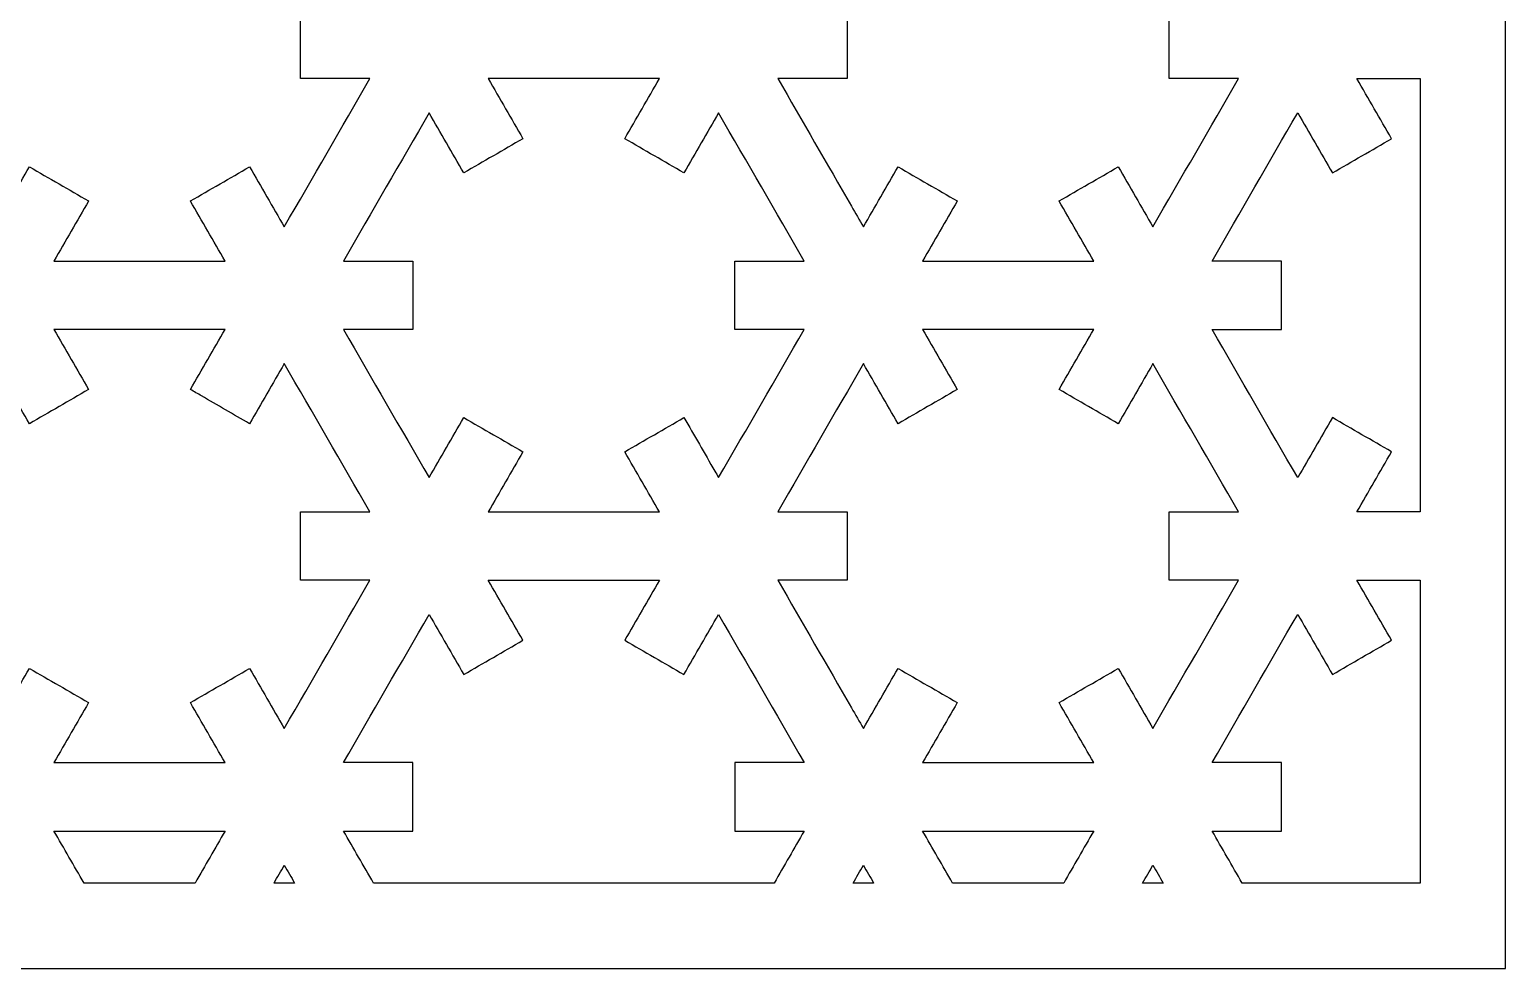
# Model space of a CAD drawing. Header units: centimetres. Extents: x 1.5 to 6.63, y -9 to -1.3.
# Drawn here: x 3.861 to 6.633, y -9 to -7.237 of the extents above; entities that cross this region are included whole.
import ezdxf

# ---------------------------------------------------------------- set-up
doc = ezdxf.new("R2010")
doc.units = ezdxf.units.CM
doc.header["$MEASUREMENT"] = 0
doc.layers.add('layer 1', color=7, linetype='Continuous')

msp = doc.modelspace()

# ---------------------------------------------------------------- linework, layer by layer
at = {"layer": 'layer 1', "color": 250}
msp.add_open_spline([(1.50051, -9.00021), (1.50051, -6.43416), (1.50051, -3.86811), (1.50051, -1.30206), (1.50051, -1.30206), (3.21121, -1.30206), (4.92191, -1.30206), (6.6326, -1.30206), (6.6326, -1.30206), (6.6326, -3.86811), (6.6326, -6.43416), (6.6326, -9.00021), (6.6326, -9.00021), (4.92191, -9.00021), (3.21121, -9.00021), (1.50051, -9.00021)], degree=3, knots=[0, 0, 0, 0, 0.2, 0.2, 0.2, 0.2, 0.4, 0.4, 0.4, 0.4, 0.6, 0.6, 0.6, 0.6, 1, 1, 1, 1], dxfattribs=at)
at = {"layer": 'layer 1', "color": 7}
for points, knots in [([(4.18384, -6.98345), (4.21397, -7.00084), (4.24409, -7.01823), (4.27422, -7.03563), (4.27422, -7.03563), (4.29591, -6.99805), (4.31761, -6.96047), (4.3393, -6.92289), (4.3393, -6.92289), (4.39285, -7.01564), (4.4464, -7.10838), (4.49995, -7.20113), (4.49995, -7.20113), (4.45656, -7.20113), (4.41317, -7.20113), (4.36978, -7.20113), (4.36978, -7.20113), (4.36978, -7.20114), (4.36978, -7.20115), (4.36978, -7.20116), (4.36978, -7.20116), (4.36978, -7.24395), (4.36978, -7.28675), (4.36978, -7.32954), (4.36978, -7.32954), (4.36978, -7.32956), (4.36978, -7.32956), (4.36978, -7.32957), (4.36978, -7.32957), (4.41317, -7.32957), (4.45656, -7.32957), (4.49994, -7.32957), (4.49994, -7.32957), (4.4464, -7.42231), (4.39285, -7.51506), (4.33931, -7.6078), (4.33931, -7.6078), (4.31761, -7.57022), (4.29591, -7.53263), (4.27421, -7.49505), (4.27421, -7.49505), (4.23714, -7.51645), (4.20007, -7.53786), (4.163, -7.55926), (4.163, -7.55926), (4.16301, -7.55927), (4.16301, -7.55927), (4.16302, -7.55928), (4.16302, -7.55928), (4.16301, -7.55928), (4.16301, -7.55928), (4.163, -7.55928), (4.163, -7.55928), (4.1847, -7.59685), (4.20639, -7.63442), (4.22808, -7.67199), (4.22808, -7.67199), (4.12098, -7.67199), (4.01389, -7.67199), (3.90679, -7.67199), (3.90679, -7.67199), (3.92849, -7.63442), (3.95017, -7.59685), (3.97187, -7.55928), (3.97187, -7.55928), (3.97186, -7.55928), (3.97186, -7.55928), (3.97186, -7.55928), (3.97186, -7.55928), (3.97186, -7.55927), (3.97186, -7.55927), (3.97187, -7.55926), (3.97187, -7.55926), (3.9348, -7.53786), (3.89773, -7.51645), (3.86066, -7.49505), (3.86066, -7.49505), (3.83896, -7.53263), (3.81726, -7.57022), (3.79556, -7.6078), (3.79556, -7.6078), (3.78811, -7.59489), (3.78065, -7.58197), (3.77319, -7.56905), (3.77319, -7.56905), (3.7271, -7.48923), (3.68102, -7.4094), (3.63493, -7.32957), (3.63493, -7.32957), (3.67832, -7.32957), (3.7217, -7.32957), (3.76509, -7.32957), (3.76509, -7.32957), (3.76509, -7.32956), (3.76509, -7.32955), (3.76509, -7.32954), (3.76509, -7.32954), (3.76509, -7.28675), (3.76509, -7.24395), (3.76509, -7.20116), (3.76509, -7.20116), (3.76509, -7.20115), (3.76509, -7.20114), (3.76509, -7.20113), (3.76509, -7.20113), (3.7217, -7.20113), (3.67832, -7.20113), (3.63493, -7.20113), (3.63493, -7.20113), (3.68847, -7.10838), (3.74202, -7.01564), (3.79557, -6.92289), (3.79557, -6.92289), (3.81726, -6.96047), (3.83896, -6.99805), (3.86066, -7.03563), (3.86066, -7.03563), (3.86066, -7.03563), (3.86066, -7.03563), (3.86066, -7.03563), (3.86066, -7.03563), (3.89773, -7.01422), (3.9348, -6.99282), (3.97187, -6.97142), (3.97187, -6.97142), (3.95017, -6.93384), (3.92848, -6.89626), (3.90678, -6.85869), (3.90678, -6.85869), (4.01388, -6.85869), (4.12099, -6.85868), (4.22809, -6.85868), (4.22809, -6.85868), (4.20639, -6.89626), (4.1847, -6.93384), (4.163, -6.97142), (4.163, -6.97142), (4.16995, -6.97543), (4.1769, -6.97944), (4.18384, -6.98345)], [0, 0, 0, 0, 0.0277778, 0.0277778, 0.0277778, 0.0277778, 0.0555556, 0.0555556, 0.0555556, 0.0555556, 0.0833333, 0.0833333, 0.0833333, 0.0833333, 0.1111111, 0.1111111, 0.1111111, 0.1111111, 0.1388889, 0.1388889, 0.1388889, 0.1388889, 0.1666667, 0.1666667, 0.1666667, 0.1666667, 0.1944444, 0.1944444, 0.1944444, 0.1944444, 0.2222222, 0.2222222, 0.2222222, 0.2222222, 0.25, 0.25, 0.25, 0.25, 0.2777778, 0.2777778, 0.2777778, 0.2777778, 0.3055556, 0.3055556, 0.3055556, 0.3055556, 0.3333333, 0.3333333, 0.3333333, 0.3333333, 0.3611111, 0.3611111, 0.3611111, 0.3611111, 0.3888889, 0.3888889, 0.3888889, 0.3888889, 0.4166667, 0.4166667, 0.4166667, 0.4166667, 0.4444444, 0.4444444, 0.4444444, 0.4444444, 0.4722222, 0.4722222, 0.4722222, 0.4722222, 0.5, 0.5, 0.5, 0.5, 0.5277778, 0.5277778, 0.5277778, 0.5277778, 0.5555556, 0.5555556, 0.5555556, 0.5555556, 0.5833333, 0.5833333, 0.5833333, 0.5833333, 0.6111111, 0.6111111, 0.6111111, 0.6111111, 0.6388889, 0.6388889, 0.6388889, 0.6388889, 0.6666667, 0.6666667, 0.6666667, 0.6666667, 0.6944444, 0.6944444, 0.6944444, 0.6944444, 0.7222222, 0.7222222, 0.7222222, 0.7222222, 0.75, 0.75, 0.75, 0.75, 0.7777778, 0.7777778, 0.7777778, 0.7777778, 0.8055556, 0.8055556, 0.8055556, 0.8055556, 0.8333333, 0.8333333, 0.8333333, 0.8333333, 0.8611111, 0.8611111, 0.8611111, 0.8611111, 0.8888889, 0.8888889, 0.8888889, 0.8888889, 0.9166667, 0.9166667, 0.9166667, 0.9166667, 0.9444444, 0.9444444, 0.9444444, 0.9444444, 1, 1, 1, 1]), ([(5.79421, -6.97142), (5.83128, -6.99282), (5.86835, -7.01422), (5.90541, -7.03563), (5.90541, -7.03563), (5.90541, -7.03563), (5.90541, -7.03563), (5.90542, -7.03563), (5.90542, -7.03563), (5.90542, -7.03563), (5.90542, -7.03563), (5.90542, -7.03563), (5.90542, -7.03563), (5.92711, -6.99805), (5.94881, -6.96047), (5.9705, -6.92289), (5.9705, -6.92289), (6.02405, -7.01564), (6.0776, -7.10838), (6.13115, -7.20113), (6.13115, -7.20113), (6.08776, -7.20113), (6.04437, -7.20113), (6.00098, -7.20113), (6.00098, -7.20113), (6.00098, -7.20114), (6.00098, -7.20115), (6.00098, -7.20116), (6.00098, -7.20116), (6.00098, -7.24395), (6.00098, -7.28675), (6.00098, -7.32954), (6.00098, -7.32954), (6.00098, -7.32955), (6.00098, -7.32956), (6.00098, -7.32957), (6.00098, -7.32957), (6.04437, -7.32957), (6.08776, -7.32957), (6.13114, -7.32957), (6.13114, -7.32957), (6.0776, -7.42231), (6.02405, -7.51506), (5.97051, -7.6078), (5.97051, -7.6078), (5.94881, -7.57022), (5.92711, -7.53263), (5.90542, -7.49505), (5.90542, -7.49505), (5.86835, -7.51645), (5.83128, -7.53786), (5.79421, -7.55926), (5.79421, -7.55926), (5.79421, -7.55926), (5.79421, -7.55927), (5.79422, -7.55927), (5.79422, -7.55927), (5.79421, -7.55928), (5.79421, -7.55928), (5.7942, -7.55928), (5.7942, -7.55928), (5.8159, -7.59685), (5.83759, -7.63442), (5.85928, -7.67199), (5.85928, -7.67199), (5.75218, -7.67199), (5.64509, -7.67199), (5.53799, -7.67199), (5.53799, -7.67199), (5.55969, -7.63442), (5.58138, -7.59685), (5.60307, -7.55928), (5.60307, -7.55928), (5.60307, -7.55928), (5.60306, -7.55928), (5.60306, -7.55928), (5.60306, -7.55928), (5.60306, -7.55927), (5.60307, -7.55927), (5.60307, -7.55926), (5.60307, -7.55926), (5.566, -7.53786), (5.52893, -7.51645), (5.49186, -7.49505), (5.49186, -7.49505), (5.47016, -7.53263), (5.44846, -7.57022), (5.42677, -7.6078), (5.42677, -7.6078), (5.41931, -7.59489), (5.41185, -7.58197), (5.40439, -7.56905), (5.40439, -7.56905), (5.35831, -7.48923), (5.31222, -7.4094), (5.26613, -7.32957), (5.26613, -7.32957), (5.30952, -7.32957), (5.3529, -7.32957), (5.39629, -7.32957), (5.39629, -7.32957), (5.39629, -7.32956), (5.39629, -7.32955), (5.39629, -7.32954), (5.39629, -7.32954), (5.39629, -7.28675), (5.39629, -7.24395), (5.39629, -7.20116), (5.39629, -7.20116), (5.39629, -7.20115), (5.39629, -7.20114), (5.39629, -7.20113), (5.39629, -7.20113), (5.3529, -7.20113), (5.30952, -7.20113), (5.26613, -7.20113), (5.26613, -7.20113), (5.31968, -7.10838), (5.37322, -7.01564), (5.42677, -6.92289), (5.42677, -6.92289), (5.44847, -6.96047), (5.47016, -6.99805), (5.49186, -7.03563), (5.49186, -7.03563), (5.49186, -7.03563), (5.49186, -7.03563), (5.49186, -7.03563), (5.49186, -7.03563), (5.52893, -7.01422), (5.566, -6.99282), (5.60307, -6.97142), (5.60307, -6.97142), (5.58137, -6.93384), (5.55968, -6.89626), (5.53798, -6.85869), (5.53798, -6.85869), (5.64509, -6.85869), (5.75219, -6.85868), (5.85929, -6.85868), (5.85929, -6.85868), (5.8376, -6.89626), (5.8159, -6.93384), (5.79421, -6.97142)], [0, 0, 0, 0, 0.027027, 0.027027, 0.027027, 0.027027, 0.0540541, 0.0540541, 0.0540541, 0.0540541, 0.0810811, 0.0810811, 0.0810811, 0.0810811, 0.1081081, 0.1081081, 0.1081081, 0.1081081, 0.1351351, 0.1351351, 0.1351351, 0.1351351, 0.1621622, 0.1621622, 0.1621622, 0.1621622, 0.1891892, 0.1891892, 0.1891892, 0.1891892, 0.2162162, 0.2162162, 0.2162162, 0.2162162, 0.2432432, 0.2432432, 0.2432432, 0.2432432, 0.2702703, 0.2702703, 0.2702703, 0.2702703, 0.2972973, 0.2972973, 0.2972973, 0.2972973, 0.3243243, 0.3243243, 0.3243243, 0.3243243, 0.3513514, 0.3513514, 0.3513514, 0.3513514, 0.3783784, 0.3783784, 0.3783784, 0.3783784, 0.4054054, 0.4054054, 0.4054054, 0.4054054, 0.4324324, 0.4324324, 0.4324324, 0.4324324, 0.4594595, 0.4594595, 0.4594595, 0.4594595, 0.4864865, 0.4864865, 0.4864865, 0.4864865, 0.5135135, 0.5135135, 0.5135135, 0.5135135, 0.5405405, 0.5405405, 0.5405405, 0.5405405, 0.5675676, 0.5675676, 0.5675676, 0.5675676, 0.5945946, 0.5945946, 0.5945946, 0.5945946, 0.6216216, 0.6216216, 0.6216216, 0.6216216, 0.6486486, 0.6486486, 0.6486486, 0.6486486, 0.6756757, 0.6756757, 0.6756757, 0.6756757, 0.7027027, 0.7027027, 0.7027027, 0.7027027, 0.7297297, 0.7297297, 0.7297297, 0.7297297, 0.7567568, 0.7567568, 0.7567568, 0.7567568, 0.7837838, 0.7837838, 0.7837838, 0.7837838, 0.8108108, 0.8108108, 0.8108108, 0.8108108, 0.8378378, 0.8378378, 0.8378378, 0.8378378, 0.8648649, 0.8648649, 0.8648649, 0.8648649, 0.8918919, 0.8918919, 0.8918919, 0.8918919, 0.9189189, 0.9189189, 0.9189189, 0.9189189, 0.9459459, 0.9459459, 0.9459459, 0.9459459, 1, 1, 1, 1]), ([(4.61117, -8.07868), (4.55762, -7.98593), (4.50407, -7.89318), (4.45053, -7.80043), (4.45053, -7.80043), (4.49391, -7.80043), (4.5373, -7.80043), (4.58069, -7.80043), (4.58069, -7.80043), (4.58069, -7.80042), (4.58069, -7.80041), (4.58069, -7.80041), (4.58069, -7.80041), (4.58069, -7.75761), (4.58069, -7.71481), (4.58069, -7.67202), (4.58069, -7.67202), (4.58069, -7.67201), (4.58069, -7.672), (4.58069, -7.67199), (4.58069, -7.67199), (4.5373, -7.67199), (4.49392, -7.67199), (4.45053, -7.67199), (4.45053, -7.67199), (4.50407, -7.57925), (4.55762, -7.48651), (4.61116, -7.39376), (4.61116, -7.39376), (4.63286, -7.43135), (4.65456, -7.46893), (4.67626, -7.50651), (4.67626, -7.50651), (4.71333, -7.48511), (4.7504, -7.46371), (4.78747, -7.44231), (4.78747, -7.44231), (4.78746, -7.4423), (4.78746, -7.44229), (4.78746, -7.44229), (4.78746, -7.44229), (4.78746, -7.44228), (4.78746, -7.44228), (4.78747, -7.44228), (4.78747, -7.44228), (4.76578, -7.40471), (4.74409, -7.36714), (4.7224, -7.32957), (4.7224, -7.32957), (4.82949, -7.32957), (4.93659, -7.32957), (5.04368, -7.32957), (5.04368, -7.32957), (5.02199, -7.36714), (5.0003, -7.40471), (4.97861, -7.44228), (4.97861, -7.44228), (4.97861, -7.44228), (4.97861, -7.44229), (4.97862, -7.44229), (4.97862, -7.44229), (4.97861, -7.44229), (4.97861, -7.4423), (4.97861, -7.44231), (4.97861, -7.44231), (5.01568, -7.46371), (5.05275, -7.48511), (5.08982, -7.50651), (5.08982, -7.50651), (5.11151, -7.46893), (5.13321, -7.43135), (5.15491, -7.39376), (5.15491, -7.39376), (5.20846, -7.48651), (5.262, -7.57925), (5.31555, -7.67199), (5.31555, -7.67199), (5.27216, -7.67199), (5.22877, -7.67199), (5.18538, -7.67199), (5.18538, -7.67199), (5.18538, -7.672), (5.18538, -7.67201), (5.18538, -7.67202), (5.18538, -7.67202), (5.18538, -7.71482), (5.18538, -7.75761), (5.18538, -7.80041), (5.18538, -7.80041), (5.18538, -7.80042), (5.18538, -7.80043), (5.18538, -7.80043), (5.18538, -7.80043), (5.22877, -7.80043), (5.27216, -7.80043), (5.31554, -7.80043), (5.31554, -7.80043), (5.262, -7.89318), (5.20845, -7.98593), (5.1549, -8.07868), (5.1549, -8.07868), (5.1525, -8.07452), (5.15011, -8.07037), (5.14771, -8.06621), (5.14771, -8.06621), (5.12841, -8.03279), (5.10911, -7.99936), (5.08982, -7.96594), (5.08982, -7.96594), (5.08982, -7.96594), (5.08982, -7.96594), (5.08982, -7.96594), (5.08982, -7.96594), (5.05275, -7.98734), (5.01568, -8.00874), (4.97861, -8.03015), (4.97861, -8.03015), (5.0003, -8.06772), (5.022, -8.1053), (5.04369, -8.14288), (5.04369, -8.14288), (4.93659, -8.14288), (4.82948, -8.14288), (4.72238, -8.14288), (4.72238, -8.14288), (4.74407, -8.1053), (4.76577, -8.06772), (4.78747, -8.03015), (4.78747, -8.03015), (4.7504, -8.00874), (4.71333, -7.98734), (4.67626, -7.96594), (4.67626, -7.96594), (4.65456, -8.00352), (4.63287, -8.0411), (4.61117, -8.07868)], [0, 0, 0, 0, 0.0285714, 0.0285714, 0.0285714, 0.0285714, 0.0571429, 0.0571429, 0.0571429, 0.0571429, 0.0857143, 0.0857143, 0.0857143, 0.0857143, 0.1142857, 0.1142857, 0.1142857, 0.1142857, 0.1428571, 0.1428571, 0.1428571, 0.1428571, 0.1714286, 0.1714286, 0.1714286, 0.1714286, 0.2, 0.2, 0.2, 0.2, 0.2285714, 0.2285714, 0.2285714, 0.2285714, 0.2571429, 0.2571429, 0.2571429, 0.2571429, 0.2857143, 0.2857143, 0.2857143, 0.2857143, 0.3142857, 0.3142857, 0.3142857, 0.3142857, 0.3428571, 0.3428571, 0.3428571, 0.3428571, 0.3714286, 0.3714286, 0.3714286, 0.3714286, 0.4, 0.4, 0.4, 0.4, 0.4285714, 0.4285714, 0.4285714, 0.4285714, 0.4571429, 0.4571429, 0.4571429, 0.4571429, 0.4857143, 0.4857143, 0.4857143, 0.4857143, 0.5142857, 0.5142857, 0.5142857, 0.5142857, 0.5428571, 0.5428571, 0.5428571, 0.5428571, 0.5714286, 0.5714286, 0.5714286, 0.5714286, 0.6, 0.6, 0.6, 0.6, 0.6285714, 0.6285714, 0.6285714, 0.6285714, 0.6571429, 0.6571429, 0.6571429, 0.6571429, 0.6857143, 0.6857143, 0.6857143, 0.6857143, 0.7142857, 0.7142857, 0.7142857, 0.7142857, 0.7428571, 0.7428571, 0.7428571, 0.7428571, 0.7714286, 0.7714286, 0.7714286, 0.7714286, 0.8, 0.8, 0.8, 0.8, 0.8285714, 0.8285714, 0.8285714, 0.8285714, 0.8571429, 0.8571429, 0.8571429, 0.8571429, 0.8857143, 0.8857143, 0.8857143, 0.8857143, 0.9142857, 0.9142857, 0.9142857, 0.9142857, 0.9428571, 0.9428571, 0.9428571, 0.9428571, 1, 1, 1, 1]), ([(6.47223, -7.32957), (6.43268, -7.32957), (6.39314, -7.32957), (6.3536, -7.32957), (6.3536, -7.32957), (6.37529, -7.36714), (6.39698, -7.40471), (6.41867, -7.44228), (6.41867, -7.44228), (6.41867, -7.44228), (6.41866, -7.44229), (6.41866, -7.44229), (6.41866, -7.44229), (6.41866, -7.44229), (6.41866, -7.4423), (6.41867, -7.44231), (6.41867, -7.44231), (6.3816, -7.46371), (6.34453, -7.48511), (6.30746, -7.50651), (6.30746, -7.50651), (6.28576, -7.46893), (6.26406, -7.43135), (6.24236, -7.39377), (6.24236, -7.39377), (6.18882, -7.48651), (6.13527, -7.57925), (6.08173, -7.67199), (6.08173, -7.67199), (6.12512, -7.67199), (6.16851, -7.67199), (6.21189, -7.67199), (6.21189, -7.67199), (6.21189, -7.672), (6.21189, -7.67201), (6.21189, -7.67202), (6.21189, -7.67202), (6.21189, -7.71481), (6.21189, -7.75761), (6.21189, -7.80041), (6.21189, -7.80041), (6.21189, -7.80041), (6.21189, -7.80042), (6.21189, -7.80043), (6.21189, -7.80043), (6.16851, -7.80043), (6.12512, -7.80043), (6.08173, -7.80043), (6.08173, -7.80043), (6.13528, -7.89318), (6.18883, -7.98593), (6.24237, -8.07867), (6.24237, -8.07867), (6.26407, -8.04109), (6.28576, -8.00352), (6.30746, -7.96594), (6.30746, -7.96594), (6.30746, -7.96594), (6.30746, -7.96594), (6.30746, -7.96594), (6.30746, -7.96594), (6.34453, -7.98734), (6.3816, -8.00874), (6.41866, -8.03015), (6.41866, -8.03015), (6.41867, -8.03015), (6.41867, -8.03015), (6.41867, -8.03015), (6.41867, -8.03015), (6.39697, -8.06772), (6.37528, -8.1053), (6.35358, -8.14288), (6.35358, -8.14288), (6.39313, -8.14288), (6.43268, -8.14288), (6.47223, -8.14288), (6.47223, -8.14288), (6.47223, -7.87178), (6.47223, -7.60068), (6.47223, -7.32957)], [0, 0, 0, 0, 0.047619, 0.047619, 0.047619, 0.047619, 0.0952381, 0.0952381, 0.0952381, 0.0952381, 0.1428571, 0.1428571, 0.1428571, 0.1428571, 0.1904762, 0.1904762, 0.1904762, 0.1904762, 0.2380952, 0.2380952, 0.2380952, 0.2380952, 0.2857143, 0.2857143, 0.2857143, 0.2857143, 0.3333333, 0.3333333, 0.3333333, 0.3333333, 0.3809524, 0.3809524, 0.3809524, 0.3809524, 0.4285714, 0.4285714, 0.4285714, 0.4285714, 0.4761905, 0.4761905, 0.4761905, 0.4761905, 0.5238095, 0.5238095, 0.5238095, 0.5238095, 0.5714286, 0.5714286, 0.5714286, 0.5714286, 0.6190476, 0.6190476, 0.6190476, 0.6190476, 0.6666667, 0.6666667, 0.6666667, 0.6666667, 0.7142857, 0.7142857, 0.7142857, 0.7142857, 0.7619048, 0.7619048, 0.7619048, 0.7619048, 0.8095238, 0.8095238, 0.8095238, 0.8095238, 0.8571429, 0.8571429, 0.8571429, 0.8571429, 0.9047619, 0.9047619, 0.9047619, 0.9047619, 1, 1, 1, 1]), ([(4.18384, -7.9252), (4.21397, -7.94259), (4.24409, -7.95998), (4.27422, -7.97738), (4.27422, -7.97738), (4.29591, -7.9398), (4.31761, -7.90222), (4.3393, -7.86464), (4.3393, -7.86464), (4.39285, -7.95739), (4.4464, -8.05014), (4.49995, -8.14288), (4.49995, -8.14288), (4.45656, -8.14288), (4.41317, -8.14288), (4.36978, -8.14288), (4.36978, -8.14288), (4.36978, -8.14289), (4.36978, -8.1429), (4.36978, -8.14291), (4.36978, -8.14291), (4.36978, -8.18571), (4.36978, -8.2285), (4.36978, -8.2713), (4.36978, -8.2713), (4.36978, -8.27131), (4.36978, -8.27131), (4.36978, -8.27132), (4.36978, -8.27132), (4.41317, -8.27132), (4.45656, -8.27132), (4.49994, -8.27132), (4.49994, -8.27132), (4.4464, -8.36406), (4.39285, -8.45681), (4.33931, -8.54955), (4.33931, -8.54955), (4.31761, -8.51197), (4.29591, -8.47438), (4.27421, -8.4368), (4.27421, -8.4368), (4.23714, -8.4582), (4.20007, -8.47961), (4.163, -8.50101), (4.163, -8.50101), (4.16301, -8.50101), (4.16301, -8.50102), (4.16302, -8.50103), (4.16302, -8.50103), (4.16301, -8.50103), (4.16301, -8.50103), (4.163, -8.50103), (4.163, -8.50103), (4.1847, -8.5386), (4.20639, -8.57617), (4.22808, -8.61375), (4.22808, -8.61375), (4.12098, -8.61375), (4.01389, -8.61375), (3.90679, -8.61375), (3.90679, -8.61375), (3.92849, -8.57617), (3.95017, -8.5386), (3.97187, -8.50103), (3.97187, -8.50103), (3.97186, -8.50103), (3.97186, -8.50103), (3.97186, -8.50103), (3.97186, -8.50103), (3.97186, -8.50102), (3.97186, -8.50101), (3.97187, -8.50101), (3.97187, -8.50101), (3.9348, -8.47961), (3.89773, -8.4582), (3.86066, -8.4368), (3.86066, -8.4368), (3.83896, -8.47439), (3.81726, -8.51197), (3.79556, -8.54955), (3.79556, -8.54955), (3.78811, -8.53664), (3.78065, -8.52372), (3.77319, -8.51081), (3.77319, -8.51081), (3.7271, -8.43098), (3.68102, -8.35115), (3.63493, -8.27132), (3.63493, -8.27132), (3.67832, -8.27132), (3.7217, -8.27132), (3.76509, -8.27132), (3.76509, -8.27132), (3.76509, -8.27131), (3.76509, -8.2713), (3.76509, -8.27129), (3.76509, -8.27129), (3.76509, -8.2285), (3.76509, -8.1857), (3.76509, -8.14291), (3.76509, -8.14291), (3.76509, -8.1429), (3.76509, -8.14289), (3.76509, -8.14288), (3.76509, -8.14288), (3.7217, -8.14288), (3.67832, -8.14288), (3.63493, -8.14288), (3.63493, -8.14288), (3.68847, -8.05014), (3.74202, -7.95739), (3.79557, -7.86464), (3.79557, -7.86464), (3.81726, -7.90222), (3.83896, -7.9398), (3.86066, -7.97737), (3.86066, -7.97737), (3.86066, -7.97737), (3.86066, -7.97737), (3.86066, -7.97737), (3.86066, -7.97737), (3.89773, -7.95597), (3.9348, -7.93457), (3.97187, -7.91317), (3.97187, -7.91317), (3.95017, -7.87559), (3.92848, -7.83801), (3.90678, -7.80043), (3.90678, -7.80043), (4.01388, -7.80043), (4.12099, -7.80043), (4.22809, -7.80043), (4.22809, -7.80043), (4.20639, -7.83801), (4.1847, -7.87559), (4.163, -7.91317), (4.163, -7.91317), (4.16995, -7.91718), (4.1769, -7.92119), (4.18384, -7.9252)], [0, 0, 0, 0, 0.0277778, 0.0277778, 0.0277778, 0.0277778, 0.0555556, 0.0555556, 0.0555556, 0.0555556, 0.0833333, 0.0833333, 0.0833333, 0.0833333, 0.1111111, 0.1111111, 0.1111111, 0.1111111, 0.1388889, 0.1388889, 0.1388889, 0.1388889, 0.1666667, 0.1666667, 0.1666667, 0.1666667, 0.1944444, 0.1944444, 0.1944444, 0.1944444, 0.2222222, 0.2222222, 0.2222222, 0.2222222, 0.25, 0.25, 0.25, 0.25, 0.2777778, 0.2777778, 0.2777778, 0.2777778, 0.3055556, 0.3055556, 0.3055556, 0.3055556, 0.3333333, 0.3333333, 0.3333333, 0.3333333, 0.3611111, 0.3611111, 0.3611111, 0.3611111, 0.3888889, 0.3888889, 0.3888889, 0.3888889, 0.4166667, 0.4166667, 0.4166667, 0.4166667, 0.4444444, 0.4444444, 0.4444444, 0.4444444, 0.4722222, 0.4722222, 0.4722222, 0.4722222, 0.5, 0.5, 0.5, 0.5, 0.5277778, 0.5277778, 0.5277778, 0.5277778, 0.5555556, 0.5555556, 0.5555556, 0.5555556, 0.5833333, 0.5833333, 0.5833333, 0.5833333, 0.6111111, 0.6111111, 0.6111111, 0.6111111, 0.6388889, 0.6388889, 0.6388889, 0.6388889, 0.6666667, 0.6666667, 0.6666667, 0.6666667, 0.6944444, 0.6944444, 0.6944444, 0.6944444, 0.7222222, 0.7222222, 0.7222222, 0.7222222, 0.75, 0.75, 0.75, 0.75, 0.7777778, 0.7777778, 0.7777778, 0.7777778, 0.8055556, 0.8055556, 0.8055556, 0.8055556, 0.8333333, 0.8333333, 0.8333333, 0.8333333, 0.8611111, 0.8611111, 0.8611111, 0.8611111, 0.8888889, 0.8888889, 0.8888889, 0.8888889, 0.9166667, 0.9166667, 0.9166667, 0.9166667, 0.9444444, 0.9444444, 0.9444444, 0.9444444, 1, 1, 1, 1]), ([(5.79421, -7.91317), (5.83128, -7.93457), (5.86835, -7.95597), (5.90541, -7.97738), (5.90541, -7.97738), (5.90541, -7.97737), (5.90541, -7.97737), (5.90542, -7.97737), (5.90542, -7.97737), (5.90542, -7.97737), (5.90542, -7.97737), (5.90542, -7.97737), (5.90542, -7.97737), (5.92711, -7.9398), (5.94881, -7.90222), (5.9705, -7.86464), (5.9705, -7.86464), (6.02405, -7.95739), (6.0776, -8.05014), (6.13115, -8.14288), (6.13115, -8.14288), (6.08776, -8.14288), (6.04437, -8.14288), (6.00098, -8.14288), (6.00098, -8.14288), (6.00098, -8.14289), (6.00098, -8.1429), (6.00098, -8.14291), (6.00098, -8.14291), (6.00098, -8.1857), (6.00098, -8.2285), (6.00098, -8.2713), (6.00098, -8.2713), (6.00098, -8.2713), (6.00098, -8.27131), (6.00098, -8.27132), (6.00098, -8.27132), (6.04437, -8.27132), (6.08776, -8.27132), (6.13114, -8.27132), (6.13114, -8.27132), (6.0776, -8.36406), (6.02405, -8.4568), (5.97051, -8.54955), (5.97051, -8.54955), (5.94881, -8.51196), (5.92711, -8.47438), (5.90542, -8.4368), (5.90542, -8.4368), (5.86835, -8.4582), (5.83128, -8.47961), (5.79421, -8.50101), (5.79421, -8.50101), (5.79421, -8.50101), (5.79421, -8.50102), (5.79422, -8.50102), (5.79422, -8.50102), (5.79421, -8.50103), (5.79421, -8.50103), (5.7942, -8.50103), (5.7942, -8.50103), (5.8159, -8.5386), (5.83759, -8.57617), (5.85928, -8.61375), (5.85928, -8.61375), (5.75218, -8.61375), (5.64509, -8.61375), (5.53799, -8.61375), (5.53799, -8.61375), (5.55969, -8.57617), (5.58138, -8.5386), (5.60307, -8.50103), (5.60307, -8.50103), (5.60307, -8.50103), (5.60306, -8.50103), (5.60306, -8.50103), (5.60306, -8.50103), (5.60306, -8.50102), (5.60307, -8.50101), (5.60307, -8.50101), (5.60307, -8.50101), (5.566, -8.47961), (5.52893, -8.4582), (5.49186, -8.4368), (5.49186, -8.4368), (5.47016, -8.47439), (5.44846, -8.51197), (5.42677, -8.54955), (5.42677, -8.54955), (5.41931, -8.53664), (5.41185, -8.52372), (5.40439, -8.51081), (5.40439, -8.51081), (5.35831, -8.43098), (5.31222, -8.35115), (5.26613, -8.27132), (5.26613, -8.27132), (5.30952, -8.27132), (5.3529, -8.27132), (5.39629, -8.27132), (5.39629, -8.27132), (5.39629, -8.27131), (5.39629, -8.2713), (5.39629, -8.27129), (5.39629, -8.27129), (5.39629, -8.2285), (5.39629, -8.1857), (5.39629, -8.14291), (5.39629, -8.14291), (5.39629, -8.1429), (5.39629, -8.14289), (5.39629, -8.14288), (5.39629, -8.14288), (5.3529, -8.14288), (5.30952, -8.14288), (5.26613, -8.14288), (5.26613, -8.14288), (5.31968, -8.05014), (5.37322, -7.95739), (5.42677, -7.86464), (5.42677, -7.86464), (5.44847, -7.90222), (5.47016, -7.9398), (5.49186, -7.97737), (5.49186, -7.97737), (5.49186, -7.97737), (5.49186, -7.97737), (5.49186, -7.97737), (5.49186, -7.97737), (5.52893, -7.95597), (5.566, -7.93457), (5.60307, -7.91317), (5.60307, -7.91317), (5.58137, -7.87559), (5.55968, -7.83801), (5.53798, -7.80043), (5.53798, -7.80043), (5.64509, -7.80043), (5.75219, -7.80043), (5.85929, -7.80043), (5.85929, -7.80043), (5.8376, -7.83801), (5.8159, -7.87559), (5.79421, -7.91317)], [0, 0, 0, 0, 0.027027, 0.027027, 0.027027, 0.027027, 0.0540541, 0.0540541, 0.0540541, 0.0540541, 0.0810811, 0.0810811, 0.0810811, 0.0810811, 0.1081081, 0.1081081, 0.1081081, 0.1081081, 0.1351351, 0.1351351, 0.1351351, 0.1351351, 0.1621622, 0.1621622, 0.1621622, 0.1621622, 0.1891892, 0.1891892, 0.1891892, 0.1891892, 0.2162162, 0.2162162, 0.2162162, 0.2162162, 0.2432432, 0.2432432, 0.2432432, 0.2432432, 0.2702703, 0.2702703, 0.2702703, 0.2702703, 0.2972973, 0.2972973, 0.2972973, 0.2972973, 0.3243243, 0.3243243, 0.3243243, 0.3243243, 0.3513514, 0.3513514, 0.3513514, 0.3513514, 0.3783784, 0.3783784, 0.3783784, 0.3783784, 0.4054054, 0.4054054, 0.4054054, 0.4054054, 0.4324324, 0.4324324, 0.4324324, 0.4324324, 0.4594595, 0.4594595, 0.4594595, 0.4594595, 0.4864865, 0.4864865, 0.4864865, 0.4864865, 0.5135135, 0.5135135, 0.5135135, 0.5135135, 0.5405405, 0.5405405, 0.5405405, 0.5405405, 0.5675676, 0.5675676, 0.5675676, 0.5675676, 0.5945946, 0.5945946, 0.5945946, 0.5945946, 0.6216216, 0.6216216, 0.6216216, 0.6216216, 0.6486486, 0.6486486, 0.6486486, 0.6486486, 0.6756757, 0.6756757, 0.6756757, 0.6756757, 0.7027027, 0.7027027, 0.7027027, 0.7027027, 0.7297297, 0.7297297, 0.7297297, 0.7297297, 0.7567568, 0.7567568, 0.7567568, 0.7567568, 0.7837838, 0.7837838, 0.7837838, 0.7837838, 0.8108108, 0.8108108, 0.8108108, 0.8108108, 0.8378378, 0.8378378, 0.8378378, 0.8378378, 0.8648649, 0.8648649, 0.8648649, 0.8648649, 0.8918919, 0.8918919, 0.8918919, 0.8918919, 0.9189189, 0.9189189, 0.9189189, 0.9189189, 0.9459459, 0.9459459, 0.9459459, 0.9459459, 1, 1, 1, 1]), ([(5.25917, -8.83983), (5.27796, -8.80728), (5.29675, -8.77473), (5.31554, -8.74218), (5.31554, -8.74218), (5.27216, -8.74218), (5.22877, -8.74218), (5.18538, -8.74218), (5.18538, -8.74218), (5.18538, -8.74218), (5.18538, -8.74217), (5.18538, -8.74216), (5.18538, -8.74216), (5.18538, -8.69936), (5.18538, -8.65657), (5.18538, -8.61377), (5.18538, -8.61377), (5.18538, -8.61376), (5.18538, -8.61375), (5.18538, -8.61375), (5.18538, -8.61375), (5.22877, -8.61375), (5.27216, -8.61375), (5.31555, -8.61375), (5.31555, -8.61375), (5.262, -8.521), (5.20846, -8.42826), (5.15491, -8.33552), (5.15491, -8.33552), (5.13321, -8.3731), (5.11151, -8.41068), (5.08982, -8.44826), (5.08982, -8.44826), (5.05275, -8.42686), (5.01568, -8.40546), (4.97861, -8.38406), (4.97861, -8.38406), (4.97861, -8.38405), (4.97861, -8.38405), (4.97862, -8.38404), (4.97862, -8.38404), (4.97861, -8.38403), (4.97861, -8.38403), (4.97861, -8.38403), (4.97861, -8.38403), (5.0003, -8.34646), (5.02199, -8.30889), (5.04368, -8.27132), (5.04368, -8.27132), (4.93659, -8.27132), (4.82949, -8.27132), (4.7224, -8.27132), (4.7224, -8.27132), (4.74409, -8.30889), (4.76578, -8.34646), (4.78747, -8.38403), (4.78747, -8.38403), (4.78746, -8.38403), (4.78746, -8.38403), (4.78746, -8.38404), (4.78746, -8.38404), (4.78746, -8.38404), (4.78746, -8.38405), (4.78747, -8.38406), (4.78747, -8.38406), (4.7504, -8.40546), (4.71333, -8.42686), (4.67626, -8.44826), (4.67626, -8.44826), (4.65456, -8.41068), (4.63286, -8.3731), (4.61116, -8.33552), (4.61116, -8.33552), (4.55762, -8.42826), (4.50407, -8.521), (4.45053, -8.61375), (4.45053, -8.61375), (4.49392, -8.61375), (4.5373, -8.61375), (4.58069, -8.61375), (4.58069, -8.61375), (4.58069, -8.61375), (4.58069, -8.61376), (4.58069, -8.61377), (4.58069, -8.61377), (4.58069, -8.65657), (4.58069, -8.69936), (4.58069, -8.74216), (4.58069, -8.74216), (4.58069, -8.74217), (4.58069, -8.74217), (4.58069, -8.74218), (4.58069, -8.74218), (4.5373, -8.74218), (4.49391, -8.74218), (4.45053, -8.74218), (4.45053, -8.74218), (4.46932, -8.77473), (4.48811, -8.80728), (4.5069, -8.83983), (4.5069, -8.83983), (4.75766, -8.83983), (5.00841, -8.83983), (5.25917, -8.83983)], [0, 0, 0, 0, 0.037037, 0.037037, 0.037037, 0.037037, 0.0740741, 0.0740741, 0.0740741, 0.0740741, 0.1111111, 0.1111111, 0.1111111, 0.1111111, 0.1481481, 0.1481481, 0.1481481, 0.1481481, 0.1851852, 0.1851852, 0.1851852, 0.1851852, 0.2222222, 0.2222222, 0.2222222, 0.2222222, 0.2592593, 0.2592593, 0.2592593, 0.2592593, 0.2962963, 0.2962963, 0.2962963, 0.2962963, 0.3333333, 0.3333333, 0.3333333, 0.3333333, 0.3703704, 0.3703704, 0.3703704, 0.3703704, 0.4074074, 0.4074074, 0.4074074, 0.4074074, 0.4444444, 0.4444444, 0.4444444, 0.4444444, 0.4814815, 0.4814815, 0.4814815, 0.4814815, 0.5185185, 0.5185185, 0.5185185, 0.5185185, 0.5555556, 0.5555556, 0.5555556, 0.5555556, 0.5925926, 0.5925926, 0.5925926, 0.5925926, 0.6296296, 0.6296296, 0.6296296, 0.6296296, 0.6666667, 0.6666667, 0.6666667, 0.6666667, 0.7037037, 0.7037037, 0.7037037, 0.7037037, 0.7407407, 0.7407407, 0.7407407, 0.7407407, 0.7777778, 0.7777778, 0.7777778, 0.7777778, 0.8148148, 0.8148148, 0.8148148, 0.8148148, 0.8518519, 0.8518519, 0.8518519, 0.8518519, 0.8888889, 0.8888889, 0.8888889, 0.8888889, 0.9259259, 0.9259259, 0.9259259, 0.9259259, 1, 1, 1, 1]), ([(6.47223, -8.27132), (6.43268, -8.27132), (6.39314, -8.27132), (6.3536, -8.27132), (6.3536, -8.27132), (6.37529, -8.30889), (6.39698, -8.34646), (6.41867, -8.38403), (6.41867, -8.38403), (6.41867, -8.38403), (6.41866, -8.38403), (6.41866, -8.38404), (6.41866, -8.38404), (6.41866, -8.38404), (6.41866, -8.38405), (6.41867, -8.38406), (6.41867, -8.38406), (6.3816, -8.40546), (6.34453, -8.42686), (6.30746, -8.44826), (6.30746, -8.44826), (6.28576, -8.41068), (6.26406, -8.3731), (6.24236, -8.33552), (6.24236, -8.33552), (6.18882, -8.42826), (6.13527, -8.521), (6.08173, -8.61375), (6.08173, -8.61375), (6.12512, -8.61375), (6.16851, -8.61375), (6.21189, -8.61375), (6.21189, -8.61375), (6.21189, -8.61375), (6.21189, -8.61376), (6.21189, -8.61377), (6.21189, -8.61377), (6.21189, -8.65657), (6.21189, -8.69936), (6.21189, -8.74216), (6.21189, -8.74216), (6.21189, -8.74217), (6.21189, -8.74217), (6.21189, -8.74218), (6.21189, -8.74218), (6.16851, -8.74218), (6.12512, -8.74218), (6.08173, -8.74218), (6.08173, -8.74218), (6.10052, -8.77473), (6.11931, -8.80728), (6.13811, -8.83983), (6.13811, -8.83983), (6.24948, -8.83983), (6.36085, -8.83983), (6.47223, -8.83983), (6.47223, -8.83983), (6.47223, -8.65033), (6.47223, -8.46083), (6.47223, -8.27132)], [0, 0, 0, 0, 0.0625, 0.0625, 0.0625, 0.0625, 0.125, 0.125, 0.125, 0.125, 0.1875, 0.1875, 0.1875, 0.1875, 0.25, 0.25, 0.25, 0.25, 0.3125, 0.3125, 0.3125, 0.3125, 0.375, 0.375, 0.375, 0.375, 0.4375, 0.4375, 0.4375, 0.4375, 0.5, 0.5, 0.5, 0.5, 0.5625, 0.5625, 0.5625, 0.5625, 0.625, 0.625, 0.625, 0.625, 0.6875, 0.6875, 0.6875, 0.6875, 0.75, 0.75, 0.75, 0.75, 0.8125, 0.8125, 0.8125, 0.8125, 0.875, 0.875, 0.875, 0.875, 1, 1, 1, 1]), ([(4.17172, -8.83983), (4.19051, -8.80728), (4.2093, -8.77473), (4.22809, -8.74218), (4.22809, -8.74218), (4.12099, -8.74218), (4.01388, -8.74218), (3.90678, -8.74218), (3.90678, -8.74218), (3.92557, -8.77473), (3.94436, -8.80728), (3.96316, -8.83983), (3.96316, -8.83983), (4.03268, -8.83983), (4.10219, -8.83983), (4.17172, -8.83983)], [0, 0, 0, 0, 0.2, 0.2, 0.2, 0.2, 0.4, 0.4, 0.4, 0.4, 0.6, 0.6, 0.6, 0.6, 1, 1, 1, 1]), ([(5.80292, -8.83983), (5.82171, -8.80728), (5.8405, -8.77473), (5.85929, -8.74218), (5.85929, -8.74218), (5.75219, -8.74218), (5.64509, -8.74218), (5.53798, -8.74218), (5.53798, -8.74218), (5.55678, -8.77473), (5.57557, -8.80728), (5.59436, -8.83983), (5.59436, -8.83983), (5.66388, -8.83983), (5.7334, -8.83983), (5.80292, -8.83983)], [0, 0, 0, 0, 0.2, 0.2, 0.2, 0.2, 0.4, 0.4, 0.4, 0.4, 0.6, 0.6, 0.6, 0.6, 1, 1, 1, 1]), ([(4.35861, -8.83983), (4.35218, -8.82868), (4.34574, -8.81754), (4.3393, -8.80639), (4.3393, -8.80639), (4.33287, -8.81754), (4.32643, -8.82868), (4.32, -8.83983), (4.32, -8.83983), (4.33287, -8.83983), (4.34574, -8.83983), (4.35861, -8.83983)], [0, 0, 0, 0, 0.25, 0.25, 0.25, 0.25, 0.5, 0.5, 0.5, 0.5, 1, 1, 1, 1]), ([(5.44608, -8.83983), (5.43964, -8.82868), (5.43321, -8.81753), (5.42677, -8.80639), (5.42677, -8.80639), (5.42034, -8.81753), (5.4139, -8.82868), (5.40747, -8.83983), (5.40747, -8.83983), (5.42034, -8.83983), (5.43321, -8.83983), (5.44608, -8.83983)], [0, 0, 0, 0, 0.25, 0.25, 0.25, 0.25, 0.5, 0.5, 0.5, 0.5, 1, 1, 1, 1]), ([(5.98981, -8.83983), (5.98338, -8.82868), (5.97694, -8.81754), (5.9705, -8.80639), (5.9705, -8.80639), (5.96407, -8.81754), (5.95763, -8.82868), (5.9512, -8.83983), (5.9512, -8.83983), (5.96407, -8.83983), (5.97694, -8.83983), (5.98981, -8.83983)], [0, 0, 0, 0, 0.25, 0.25, 0.25, 0.25, 0.5, 0.5, 0.5, 0.5, 1, 1, 1, 1])]:
    msp.add_open_spline(points, degree=3, knots=knots, dxfattribs=at)

doc.saveas('drawing.dxf')
